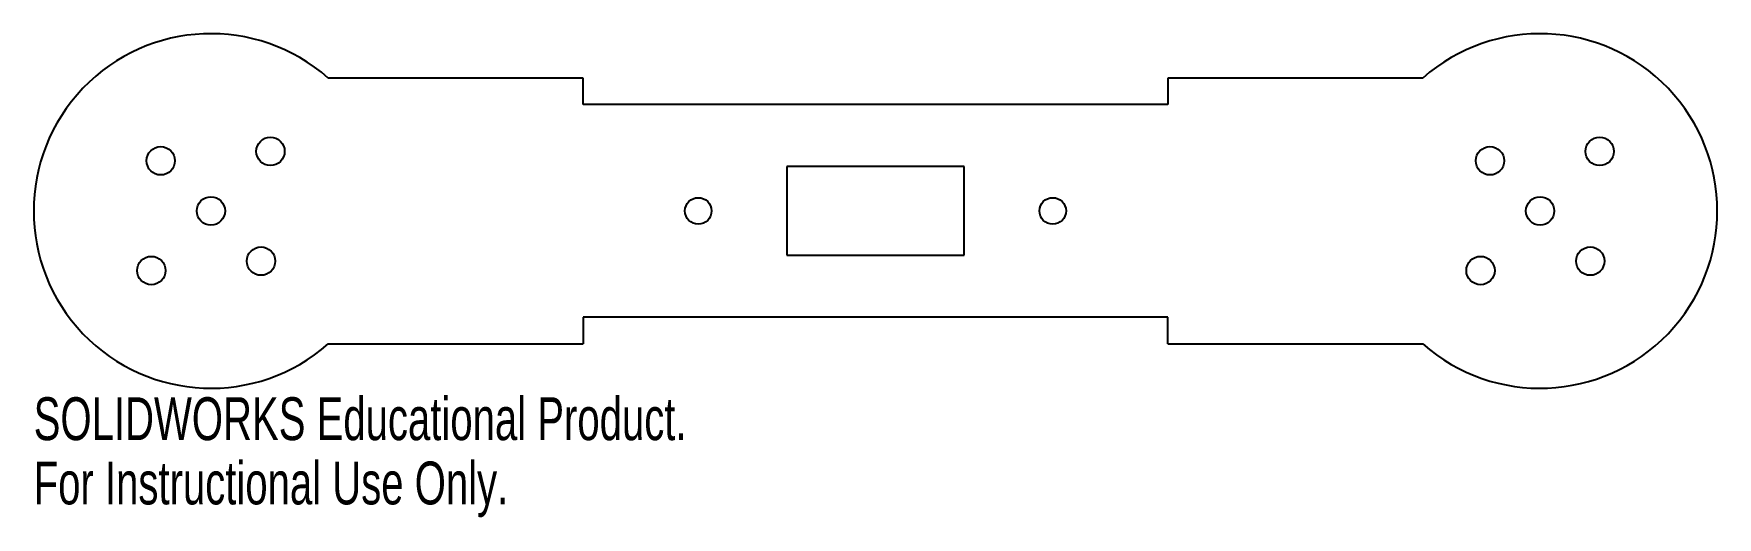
# Model space of a CAD drawing. Header units: millimetres. Extents: x -95 to 95, y -35 to 20.
import ezdxf

# ---------------------------------------------------------------- set-up
doc = ezdxf.new("R2010")
doc.units = ezdxf.units.MM
doc.styles.add('SLDTEXTSTYLE0', font='TXT', dxfattribs={"width": 0.7})

msp = doc.modelspace()

# ---------------------------------------------------------------- linework, layer by layer
at = {"color": 7, "linetype": 'Continuous', "lineweight": 25}
for p, q in [((-33, 15), (-61.77, 15)), ((-33, 12), (-33, 15)), ((33, 15), (33, 12)), ((61.77, 15), (33, 15)), ((33, 12), (-33, 12)), ((10, 5), (-10, 5)), ((-10, 5), (-10, -5)), ((10, -5), (10, 5)), ((-10, -5), (10, -5)), ((33, -12), (-33, -12)), ((-33, -12), (-33, -15)), ((33, -15), (33, -12)), ((-61.77, -15), (-33, -15)), ((33, -15), (61.77, -15))]:
    msp.add_line(p, q, dxfattribs=at)
for centre, radius in [((-68.28, 6.72), 1.6), ((81.72, 6.72), 1.6), ((-80.66, 5.66), 1.6), ((69.34, 5.66), 1.6), ((-75, 0), 1.6), ((-20, 0), 1.5), ((20, 0), 1.5), ((75, 0), 1.6), ((-81.72, -6.72), 1.6), ((-69.34, -5.66), 1.6), ((68.28, -6.72), 1.6), ((80.66, -5.66), 1.6)]:
    msp.add_circle(centre, radius, dxfattribs=at)
for centre, start, end in [((-75, 0), 48.5904, 311.4096), ((75, 0), 228.5904, 131.4096)]:
    msp.add_arc(centre, 20, start, end, dxfattribs=at)

# ---------------------------------------------------------------- texts
at = {"color": 7, "linetype": 'Continuous', "char_height": 4.8336, "attachment_point": 1, "style": 'SLDTEXTSTYLE0'}
for s, insert in [('SOLIDWORKS Educational Product.', (-95, -21.02)), ('For Instructional Use Only.', (-95, -28.27))]:
    msp.add_mtext(s, dxfattribs=dict(at, insert=insert))

doc.saveas('drawing.dxf')
